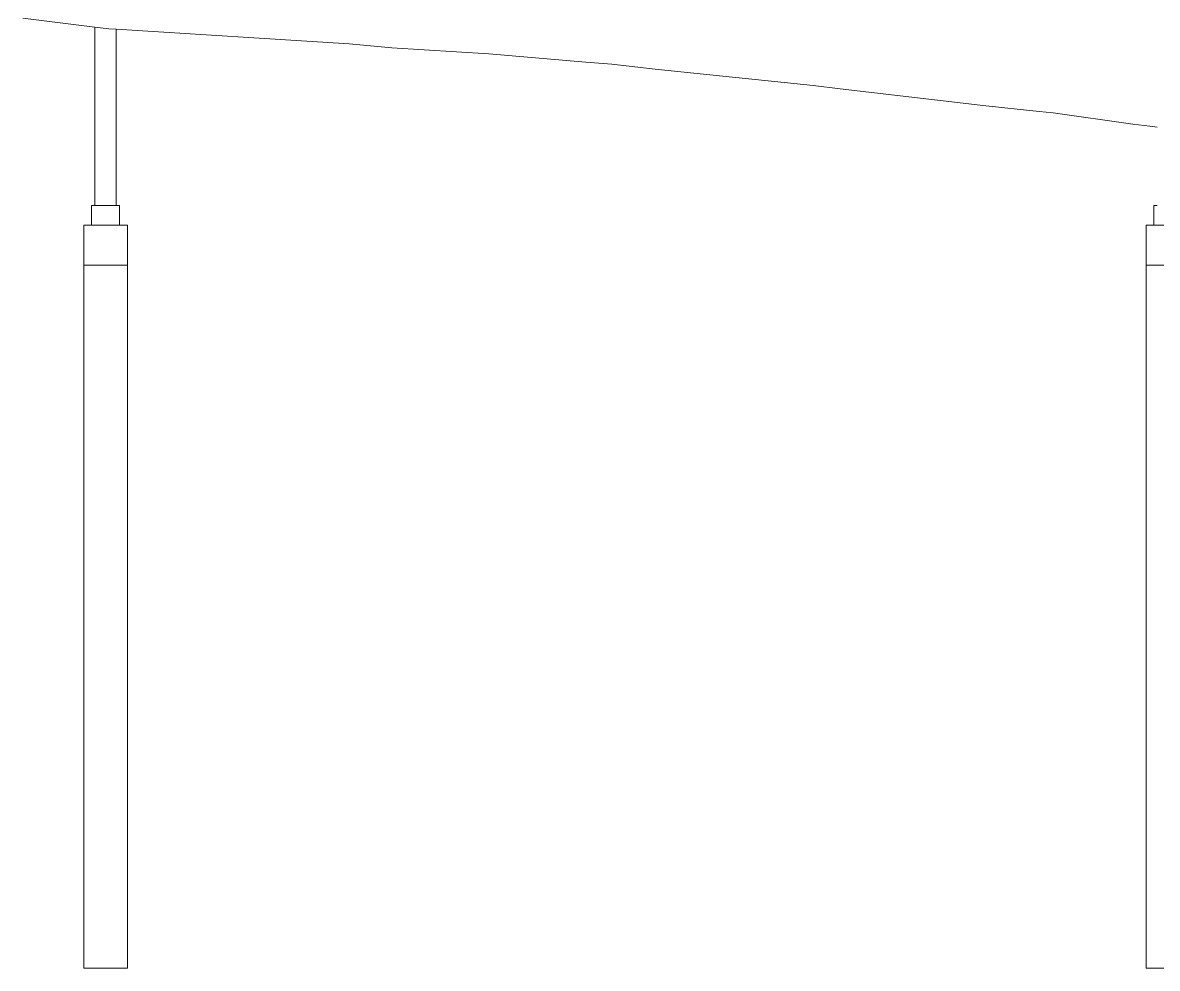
# Model space of a CAD drawing. Header units: metres. Extents: x 78 to 178, y -74 to 157.
# Drawn here: x 101.39 to 117.52, y -73.74 to -60.29 of the extents above; entities that cross this region are included whole.
import ezdxf

# ---------------------------------------------------------------- set-up
doc = ezdxf.new("R2010")
doc.units = ezdxf.units.M
doc.layers.add('01_Fina', color=252, linetype='Continuous', lineweight=15)

msp = doc.modelspace()

# ---------------------------------------------------------------- linework, layer by layer
at = {"layer": '01_Fina'}
for p, q in [((101.38624, -60.22927), (102.41404, -60.35424)), ((102.41404, -60.35424), (102.41404, -62.80079)), ((102.41404, -60.35424), (102.61159, -60.37826)), ((102.61159, -60.37826), (102.71404, -60.38467)), ((102.71404, -62.89149), (102.71404, -60.38467)), ((102.71404, -60.38467), (106.02677, -60.59186)), ((106.02677, -60.59186), (106.63452, -60.64895)), ((106.63452, -60.64895), (108.01185, -60.73469)), ((108.01185, -60.73469), (109.39517, -60.85313)), ((109.39517, -60.85313), (109.76366, -60.88314)), ((109.76366, -60.88314), (110.38096, -60.95165)), ((110.38096, -60.95165), (112.62369, -61.185)), ((112.62369, -61.185), (113.00741, -61.23041)), ((113.00741, -61.23041), (114.75741, -61.4375)), ((114.75741, -61.4375), (115.03614, -61.47048)), ((115.03614, -61.47048), (115.83741, -61.55479)), ((115.83741, -61.55479), (116.03757, -61.57586)), ((116.03757, -61.57586), (117.17024, -61.73469)), ((117.17024, -61.73469), (117.41404, -61.76418)), ((117.41404, -61.76418), (117.51795, -61.77674)), ((102.41404, -62.89149), (102.36404, -62.89149)), ((102.36404, -62.89149), (102.36404, -63.17224)), ((102.41404, -62.89149), (102.41404, -62.80079)), ((102.71404, -62.89149), (102.41404, -62.89149)), ((102.76404, -62.89149), (102.71404, -62.89149)), ((102.76404, -62.89149), (102.76404, -63.17224)), ((117.51795, -62.89149), (117.46795, -62.89149)), ((117.46795, -62.89149), (117.46795, -63.17224)), ((102.25404, -63.17224), (102.25404, -63.74224)), ((102.36404, -63.17224), (102.25404, -63.17224)), ((102.76404, -63.17224), (102.36404, -63.17224)), ((102.87404, -63.17224), (102.76404, -63.17224)), ((102.87404, -63.17224), (102.87404, -63.74224)), ((117.35795, -63.17224), (117.35795, -63.74224)), ((117.36404, -63.17224), (117.35795, -63.17224)), ((117.46795, -63.17224), (117.36404, -63.17224)), ((117.46795, -63.17224), (117.86795, -63.17224)), ((102.25404, -63.74224), (102.87404, -63.74224)), ((102.25404, -63.74224), (102.25404, -64.69155)), ((102.87404, -63.74224), (102.87404, -64.69155)), ((117.35795, -63.74224), (117.97795, -63.74224)), ((117.35795, -63.74224), (117.35795, -73.74224)), ((102.25404, -64.69155), (102.25404, -73.74224)), ((102.87404, -64.69155), (102.87404, -73.74224)), ((102.25404, -73.74224), (102.87404, -73.74224)), ((117.35795, -73.74224), (117.97795, -73.74224))]:
    msp.add_line(p, q, dxfattribs=at)

doc.saveas('drawing.dxf')
